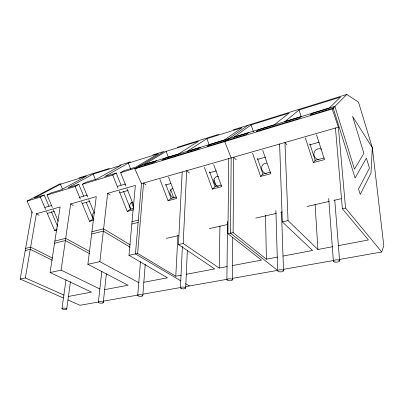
<?xml version="1.0" encoding="UTF-8"?>
<svg xmlns="http://www.w3.org/2000/svg" width="404" height="404" viewBox="0 0 404 404"><rect width="100%" height="100%" fill="white"/><g stroke="black" fill="none" stroke-linecap="round" stroke-linejoin="round"><path stroke-width="0.61" d="M232.426 279.815A2.767 0.98 1.1 0 0 228.29 278.886A2.767 0.98 1.1 0 0 228.255 280.588A2.767 0.98 1.1 0 0 232.426 279.815L232.719 237.128M277.487 257.096L266.413 259.181L233.123 232.598L233.623 157.222L236.224 159.807M226.886 279.719L227.548 221.377M232.694 265.529L261.509 260.105L227.922 233.734L228.74 158.626M227.174 266.569L219.205 268.069L219.948 225.962M185.699 288.077L187.35 250.404M180.416 287.85L182.406 246.42M219.205 268.069L183.204 243.491L186.663 170.685L189.456 173.074M186.284 274.271L214.701 268.918L178.457 244.526L182.189 171.968M181.34 275.2L175.78 276.245L177.906 235.562M142.794 295.657L145.233 264.186M137.724 295.319L140.471 261.635M175.78 276.245L137.618 253.439L143.556 183.042L146.011 184.891M141.546 182.992L135.446 253.914L180.765 280.836M143.819 282.265L167.508 277.806L128.977 255.323L135.355 185.396L107.671 193.329L99.854 261.676L139.011 282.77M103.262 302.636A2.454 0.763 5 0 0 99.667 301.652A2.454 0.763 5 0 0 99.525 302.965A2.454 0.763 5 0 0 103.262 302.636L106.378 273.821M98.374 302.207L101.808 271.493M104.636 289.643L128.048 285.234L87.89 264.287L96.268 196.597L70.675 203.934L61.095 270.135L50.066 272.538L60.12 206.959L36.39 213.761L25.331 277.937L20.2 279.058L32.068 211.762M66.721 309.085A2.379 0.697 5.8 0 0 63.276 308.101A2.379 0.697 5.8 0 0 63.064 309.297A2.379 0.697 5.8 0 0 66.721 309.085L70.458 281.603M61.989 308.575L66.003 279.821M338.936 259.545L381.735 251.985L383.8 245.713L372.326 147.707L358.489 102.141L346.834 94.435L233.204 129.851M305.358 138.017L313.363 162.539L315.196 160.317L324.018 157.984M125.891 185.941L120.629 172.665L153.5 162.681L156.727 160.706L144.238 164.509L166.12 151.349L198.5 141.274L178.245 154.146L165.226 158.116L162.06 160.08L197.778 149.227L200.682 147.303L187.102 151.444L206.919 138.658L241.956 127.755L224.109 140.163L209.934 144.486L207.101 146.394L246.081 134.552L248.591 132.699L233.775 137.219L251.071 124.922L289.102 113.09L274.195 124.897L258.696 129.623L256.272 131.457L298.985 118.478L301.005 116.726L284.769 121.675L299.021 110.004L340.446 97.117L329.109 108.156L312.085 113.347L310.171 115.079L333.209 108.075L346.834 94.435M332.214 108.994L338.39 127.189L141.491 183.633L134.845 168.862L332.214 108.994L334.876 106.348L354.49 169.155L363.903 153.368L352.586 116.382L372.326 147.707L370.998 173.134L360.247 194.395L358.54 188.951L369.468 168.155L366.393 158.141L355.111 177.992L333.209 108.075M252.581 153.293L260.6 176.402L262.918 174.129L270.746 172.064M204.374 167.261L212.358 189.082L215.069 186.774L221.412 185.098M159.949 179.507L168.079 200.717L171.119 198.389L176.573 196.945M119.145 191.077L127.28 211.433L130.588 209.095L133.381 208.358M226.245 140.577L248.117 125.205M228.901 138.653L224.669 141.612L231.174 157.924L230.517 233.169L277.528 270.392L232.219 278.396M81.472 201.763L89.587 221.336L93.117 218.998L86.259 202.389M46.566 211.651L54.656 230.517L57.302 228.846M136.789 167.756L164.261 151.343L152.747 154.924M134.845 168.862L140.122 165.721L334.876 106.348M120.629 172.665L124.073 170.655L136.067 166.998L158.323 153.773L128.305 163.11L104.712 176.558L116.236 173.043L121.064 185.163M87.592 196.824L82.426 184.274L112.746 175.063L116.236 173.043M82.426 184.274L86.092 182.229L97.177 178.851L121.074 165.362L93.167 174.043L68.175 187.693L78.841 184.441L83.638 196.056M52.369 207.454L47.071 195.016L75.134 186.491L78.841 184.441M47.071 195.016L50.919 192.955L61.191 189.819L86.441 176.139L60.433 184.229L34.284 198.021L44.193 195.006L48.955 206.151M32.295 213.059L27.093 201.086L40.309 197.071L44.193 195.006M27.093 201.086L59.742 183.916L60.984 184.017M78.911 177.942L109.201 168.498M119.736 165.216L130.497 161.863M177.351 147.263L218.685 134.375M44.905 207.444L51.571 205.505M79.447 197.394L87.325 195.102M117.63 186.284L125.508 183.992M47.515 213.337L54.192 211.444M82.143 203.515L89.86 201.328M119.73 192.854L128.129 190.476M165.382 185.057L170.847 183.537M209.186 172.851L216.428 170.836M257.51 159.388L265.383 157.196M309.464 144.91L319.175 142.203M54.656 230.517L56.908 229.927M89.587 221.336L93.228 220.382M127.28 211.433L133.477 209.807M168.079 200.717L176.639 198.465L168.508 177.063M212.358 189.082L221.67 186.633L213.696 164.6M260.6 176.402L270.771 173.73L262.767 150.384M313.363 162.539L324.513 159.61L316.534 134.825M25.604 248.415L30.638 247.147L52.434 258.05M54.894 241.052L65.695 238.34L89.451 251.344M91.92 231.75L103.611 228.81L130.315 244.996M132.047 221.67L138.355 220.084M25.225 250.551L30.265 249.298L52.257 260.206M54.56 243.248L65.377 240.557L89.739 253.788M91.637 234.017L103.353 231.103L130.113 247.192M131.83 224.013L138.153 222.437M166.312 238.37L178.391 235.628M209.141 228.659L227.78 224.432M255.707 218.099L276.351 213.418M280.578 212.459L282.391 212.049M307.05 206.459L329.189 201.439M333.967 200.354L341.138 198.728M87.89 264.287L99.854 261.676M128.977 255.323L137.618 253.439M178.457 244.526L183.204 243.491M227.922 233.734L233.123 232.598M279.619 144.036L282.3 221.867L288.037 220.619L317.913 249.485L332.704 246.698M335.456 128.033L342.37 208.762L345.541 208.07L381.735 251.985M68.074 296.526L91.491 292.117L50.066 272.538M283.022 256.055L312.555 250.495L282.3 221.867M338.249 245.657L368.443 239.971L342.37 208.762M98.672 301.99L80.032 305.283L67.953 299.985M103.025 301.222L137.82 295.071M142.789 294.198L180.694 287.502M185.668 286.623L227.255 279.275M283.113 269.407L333.356 260.529M20.2 279.058L63.347 297.97M25.331 277.937L64.044 295.127M61.095 270.135L99.919 289.011M36.39 213.761L39.082 215.276M185.618 283.719L189.395 285.961M70.675 203.934L73.306 205.55M107.671 193.329L110.221 195.061M286.931 144.844L284.966 142.506L288.037 220.619M51.318 211.681L57.626 226.447M40.309 197.071L45.602 209.408M53.333 209.716L58.237 221.225M60.433 184.229L62.474 189.082M75.134 186.491L80.295 198.935M88.769 199.677L94.258 213.014M93.167 174.043L95.445 179.644M123.568 191.461L130.588 209.095M112.746 175.063L118.003 188.219M127.038 188.825L133.82 205.939M131.366 202.258L133.436 207.469M128.305 163.11L130.694 169.205M170.735 189.739L173.856 197.93M165.756 184.35L171.119 198.389M166.12 151.349L168.478 157.6M213.984 179.815L216.14 185.734M209.61 171.791L215.069 186.774M206.919 138.658L209.232 145.061M257.434 158.267L262.918 174.129M251.071 124.922L253.419 131.744M299.021 110.004L301.303 117.024M309.868 143.95L315.196 160.317M338.39 127.189L345.541 208.07M334.749 199.96L339.602 260.782M328.699 198.516L333.386 261.186M315.08 204.404L317.913 249.485M281.497 211.646L283.512 270.786A2.924 1.066 -0.8 0 1 279.108 271.746A2.924 1.066 -0.8 0 1 279.154 269.897A2.924 1.066 -0.8 0 1 283.512 270.786M275.897 210.514L277.669 270.842M265.509 215.317L266.413 259.181M174.164 197.955A5.075 4.308 52.9 0 1 169.953 193.309A5.075 4.308 52.9 0 1 172.7 188.602M218.266 186.32A5.287 4.686 49.9 0 1 213.822 180.684A5.287 4.686 49.9 0 1 218.483 176.356M57.525 225.442A4.54 3.404 55.7 0 1 57.509 224.493M130.972 209.166A4.883 3.969 54.2 0 1 132.497 202.136M93.491 219.064A4.707 3.671 55.1 0 1 93.92 212.645M318.897 159.838A5.833 5.545 25.2 0 1 314.024 152.858A5.833 5.545 25.2 0 1 321.473 149.081M266.271 173.649A5.53 5.106 43.3 0 1 261.641 167.761A5.53 5.106 43.3 0 1 266.827 163.16M181.553 288.638A2.641 0.904 2.7 0 0 185.689 288.138A2.641 0.904 2.7 0 0 181.926 287.098A2.641 0.904 2.7 0 0 181.553 288.638M138.799 296.071A2.54 0.828 4 0 0 142.784 295.713A2.54 0.828 4 0 0 139.193 294.662A2.54 0.828 4 0 0 138.799 296.071M334.891 262.039A3.116 1.151 -2.8 0 0 339.607 260.868A3.116 1.151 -2.8 0 0 334.982 260.035A3.116 1.151 -2.8 0 0 334.891 262.039"/></g></svg>
